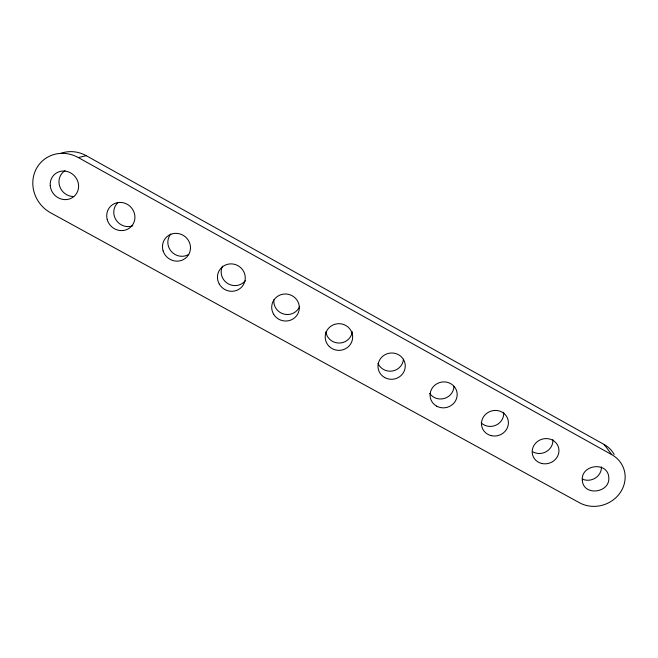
<?xml version="1.0" encoding="UTF-8"?>
<svg xmlns="http://www.w3.org/2000/svg" width="658" height="658" viewBox="0 0 658 658"><rect width="100%" height="100%" fill="white"/><g stroke="black" fill="none" stroke-linecap="round" stroke-linejoin="round"><path stroke-width="0.99" d="M604.209 444.553L611.743 454.645A29.89 27.381 -20.6 0 1 620.387 492.39A29.89 27.381 -20.6 0 1 579.534 502.786L50.682 212.838A32.694 30.655 47.9 0 1 35.976 169.435A32.694 30.655 47.9 0 1 78.294 157.55L86.28 155.699L604.209 444.553A29.042 26.698 -20.8 0 1 614.194 454.472M78.294 157.55L611.743 454.645M60.84 153.355A31.699 29.775 48.3 0 1 86.28 155.699M601.437 466.958A13.07 12.008 -20.8 0 1 582.527 479.189M245.376 280.653A13.604 13.226 31.4 0 1 222.527 266.136M188.706 254.465A13.81 13.292 40.4 0 1 171.302 251.446A13.81 13.292 40.4 0 1 170.792 233.985M132.776 225.801A14.032 13.349 45.4 0 1 116.129 220.068A14.032 13.349 45.4 0 1 117.675 202.87M73.704 196.545A14.262 13.399 48.3 0 1 59.713 186.362A14.262 13.399 48.3 0 1 65.027 170.693M299.694 306.348A13.44 13.127 16.7 0 1 273.876 299.768M403.469 359.186A13.259 12.79 -8.7 0 1 392.357 371.013A13.259 12.79 -8.7 0 1 378.013 363.397M352.293 331.714A13.324 12.979 1.2 0 1 325.883 331.879M453.946 386.312A13.201 12.601 -14.2 0 1 444.397 398.427A13.201 12.601 -14.2 0 1 429.732 393.459M503.674 412.295A13.152 12.403 -17.4 0 1 496.116 425.109A13.152 12.403 -17.4 0 1 481.171 422.847M552.852 439.569A13.111 12.206 -19.4 0 1 546.683 451.404A13.111 12.206 -19.4 0 1 532.964 451.914M582.305 480.43C583.572 496.708 610.443 492.949 608.79 477.297C607.622 460.904 580.553 464.688 582.305 480.43M219.32 284.133A14.015 13.604 30.7 0 0 243.411 284.75A14.015 13.604 30.7 0 0 231.369 263.874A14.015 13.604 30.7 0 0 219.32 284.133M163.118 250.92A14.229 13.678 39.8 0 0 186.798 257.048A14.229 13.678 39.8 0 0 179.519 233.804A14.229 13.678 39.8 0 0 163.118 250.92M107.221 219.55A14.468 13.744 44.9 0 0 130.876 226.911A14.468 13.744 44.9 0 0 124.378 203.059A14.468 13.744 44.9 0 0 107.221 219.55M50.222 185.4A14.715 13.793 47.9 0 0 72.347 197.671A14.715 13.793 47.9 0 0 70.628 172.898A14.715 13.793 47.9 0 0 50.222 185.4M273.67 314.31A13.843 13.497 16.2 0 0 297.597 314.228A13.843 13.497 16.2 0 0 285.276 293.978A13.843 13.497 16.2 0 0 273.67 314.31M329.263 346.486A13.728 13.341 1.2 0 0 352.203 340.433A13.728 13.341 1.2 0 0 335.317 324.147A13.728 13.341 1.2 0 0 329.263 346.486M384.716 377.56A13.645 13.144 -8.5 0 0 405.262 366.103A13.645 13.144 -8.5 0 0 384.905 354.769A13.645 13.144 -8.5 0 0 384.716 377.56M436.616 406.134A13.588 12.938 -13.9 0 0 457.178 394.841A13.588 12.938 -13.9 0 0 437.085 383.655A13.588 12.938 -13.9 0 0 436.616 406.134M491.041 435.604A13.538 12.732 -17.2 0 0 508.05 419.878A13.538 12.732 -17.2 0 0 485.719 414.203A13.538 12.732 -17.2 0 0 491.041 435.604M541.55 463.421A13.497 12.527 -19.2 0 0 558.642 447.901A13.497 12.527 -19.2 0 0 536.517 442.299A13.497 12.527 -19.2 0 0 541.55 463.421"/></g></svg>
